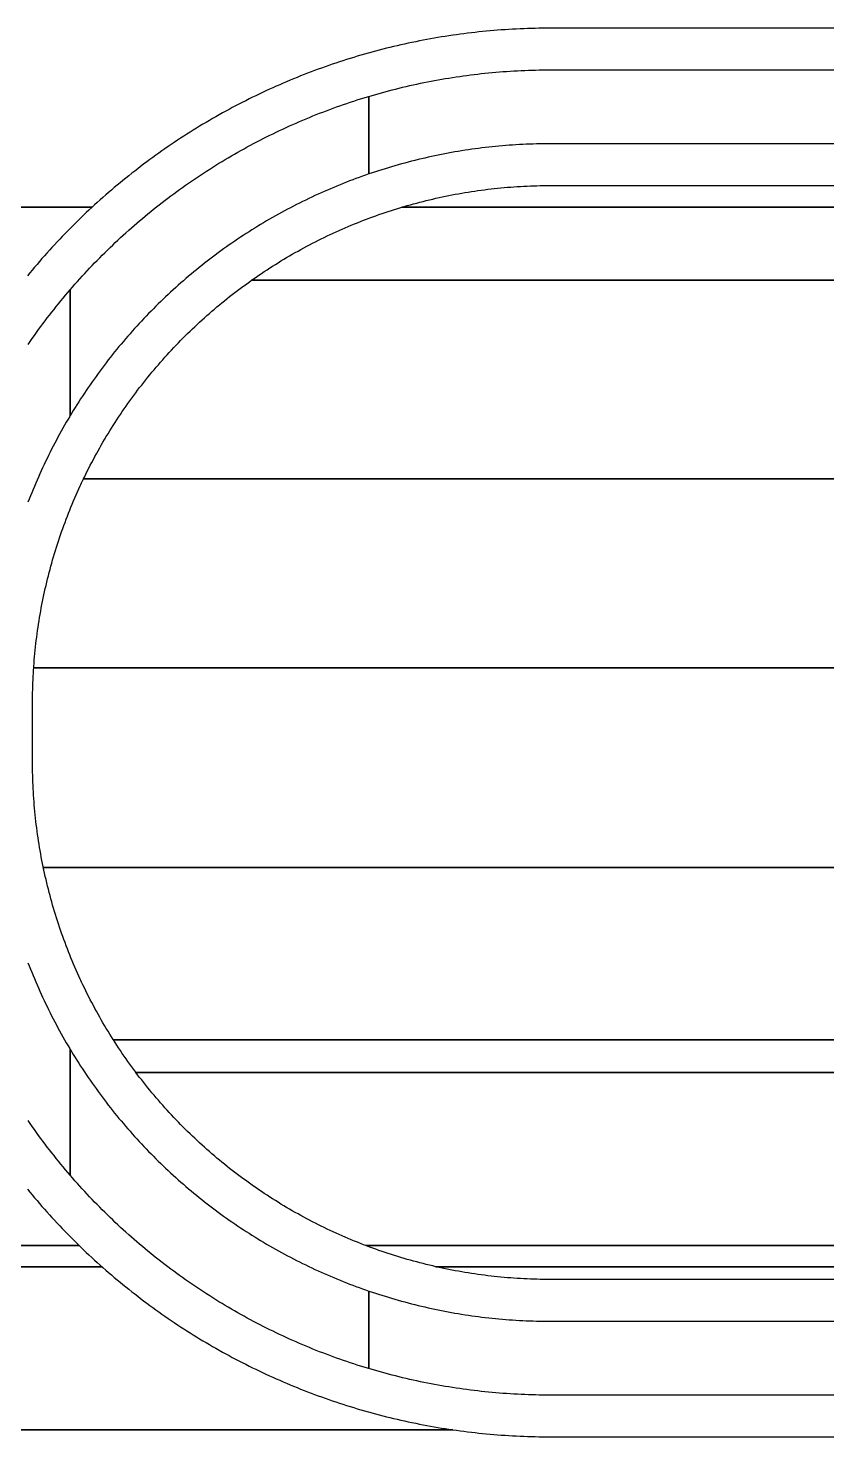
# Model space of a CAD drawing. Extents: x -3500 to 3500, y -3500 to 3500.
# Drawn here: x 534.9 to 688, y 1476.4 to 1746.6 of the extents above; entities that cross this region are included whole.
import ezdxf

# ---------------------------------------------------------------- set-up
doc = ezdxf.new("R2010")
doc.units = 0
for name, color, linetype in [('L5D0', 3, 'CONTINUOUS'), ('L5D100', 7, 'CONTINUOUS'), ('L5D11', 2, 'CONTINUOUS')]:
    doc.layers.add(name, color=color, linetype=linetype)

# ---------------------------------------------------------------- blocks, each defined once
blk = doc.blocks.new('ground_main_5')
at = {"layer": 'L5D0'}
for points in [[(2334.91, 1698.2435), (577.7425, 1698.2435), (578.0935, 1698.491), (578.6115, 1698.851), (579.1315, 1699.2075), (579.654, 1699.561), (580.179, 1699.911), (580.706, 1700.2575), (581.235, 1700.601), (581.7665, 1700.941), (582.3, 1701.2775), (582.836, 1701.6105), (583.3735, 1701.9405), (583.9135, 1702.267), (584.4555, 1702.59), (584.9995, 1702.909), (585.5455, 1703.225), (586.093, 1703.538), (586.643, 1703.847), (587.195, 1704.1525), (587.749, 1704.4545), (588.3045, 1704.753), (588.8625, 1705.0475), (589.422, 1705.339), (589.983, 1705.627), (590.5465, 1705.911), (591.1115, 1706.192), (591.678, 1706.469), (592.2465, 1706.7425), (592.817, 1707.012), (593.3885, 1707.2785), (593.9625, 1707.541), (594.5375, 1707.8), (595.1145, 1708.055), (595.693, 1708.3065), (596.273, 1708.5545), (596.8545, 1708.7985), (597.438, 1709.039), (598.0225, 1709.276), (598.609, 1709.509), (599.1965, 1709.7385), (599.7855, 1709.964), (600.376, 1710.1855), (600.968, 1710.404), (601.5615, 1710.618), (602.156, 1710.8285), (602.752, 1711.0355), (603.3495, 1711.238), (603.948, 1711.4375), (604.548, 1711.6325), (605.149, 1711.824), (605.751, 1712.012), (606.3545, 1712.1955), (606.959, 1712.3755), (607.565, 1712.552), (608.172, 1712.724), (608.7795, 1712.8925), (609.3885, 1713.057), (609.999, 1713.218), (610.61, 1713.3745), (611.222, 1713.5275), (611.835, 1713.6765), (612.4485, 1713.8215), (613.0635, 1713.963), (613.679, 1714.1), (614.296, 1714.2335), (614.913, 1714.363), (615.5315, 1714.4885), (616.1505, 1714.61), (616.77, 1714.728), (617.3905, 1714.8415), (618.012, 1714.9515), (618.634, 1715.057), (619.2565, 1715.159), (619.8795, 1715.257), (620.5035, 1715.351), (621.128, 1715.4405), (621.7525, 1715.5265), (622.378, 1715.6085), (623.004, 1715.687), (623.6305, 1715.761), (624.2575, 1715.831), (624.885, 1715.897), (625.5125, 1715.959), (626.141, 1716.017), (626.7695, 1716.071), (627.398, 1716.1215), (628.0275, 1716.1675), (628.657, 1716.2095), (629.2865, 1716.2475), (629.9165, 1716.2815), (630.5465, 1716.3115), (631.177, 1716.338), (631.8075, 1716.36), (632.438, 1716.378), (633.0685, 1716.392), (633.6995, 1716.402), (634.33, 1716.408), (634.961, 1716.41), (2324.91, 1716.41)], [(2324.91, 1746.59), (634.961, 1746.59), (634.2405, 1746.588), (633.5195, 1746.582), (632.799, 1746.572), (632.0785, 1746.558), (631.358, 1746.54), (630.638, 1746.518), (629.9175, 1746.4915), (629.1975, 1746.4615), (628.478, 1746.4275), (627.758, 1746.3895), (627.0385, 1746.347), (626.3195, 1746.301), (625.6005, 1746.251), (624.882, 1746.197), (624.1635, 1746.1385), (623.446, 1746.0765), (622.728, 1746.0105), (622.011, 1745.9405), (621.294, 1745.866), (620.5775, 1745.788), (619.862, 1745.706), (619.1465, 1745.62), (618.4315, 1745.5295), (617.717, 1745.4355), (617.003, 1745.3375), (616.2895, 1745.2355), (615.5765, 1745.1295), (614.8645, 1745.0195), (614.153, 1744.9055), (613.442, 1744.788), (612.7315, 1744.666), (612.022, 1744.54), (611.313, 1744.4105), (610.605, 1744.2765), (609.8975, 1744.139), (609.191, 1743.9975), (608.4855, 1743.852), (607.7805, 1743.7025), (607.076, 1743.549), (606.373, 1743.392), (605.6705, 1743.2305), (604.969, 1743.0655), (604.2685, 1742.8965), (603.569, 1742.7235), (602.87, 1742.547), (602.1725, 1742.366), (601.476, 1742.1815), (600.7805, 1741.993), (600.376, 1741.881), (600.086, 1741.801), (599.3925, 1741.6045), (598.7, 1741.4045), (598.009, 1741.2005), (597.319, 1740.993), (596.63, 1740.7815), (595.9425, 1740.566), (595.256, 1740.3465), (594.5705, 1740.1235), (593.8865, 1739.8965), (593.204, 1739.666), (592.5225, 1739.4315), (591.8425, 1739.193), (591.1635, 1738.951), (590.486, 1738.7055), (589.81, 1738.4555), (589.1355, 1738.2025), (588.4625, 1737.945), (587.7905, 1737.6845), (587.12, 1737.4195), (586.4515, 1737.1515), (585.784, 1736.8795), (585.118, 1736.6035), (584.454, 1736.324), (583.7915, 1736.041), (583.13, 1735.754), (582.471, 1735.4635), (581.813, 1735.169), (581.1565, 1734.8715), (580.502, 1734.57), (579.8495, 1734.2645), (579.198, 1733.956), (578.549, 1733.6435), (577.901, 1733.3275), (577.255, 1733.008), (576.611, 1732.6845), (575.969, 1732.3575), (575.3285, 1732.0275), (574.69, 1731.6935), (574.053, 1731.356), (573.418, 1731.015), (572.7855, 1730.6705), (572.1545, 1730.322), (571.525, 1729.9705), (570.898, 1729.6155), (570.273, 1729.257), (569.65, 1728.895), (569.029, 1728.5295), (568.41, 1728.1605), (567.793, 1727.788), (567.178, 1727.412), (566.5655, 1727.033), (565.9545, 1726.65), (565.346, 1726.264), (564.74, 1725.8745), (564.1355, 1725.482), (563.5335, 1725.0855), (562.934, 1724.686), (562.3365, 1724.283), (561.741, 1723.877), (561.148, 1723.4675), (560.5575, 1723.0545), (559.969, 1722.6385), (559.383, 1722.2195), (558.799, 1721.7965), (558.218, 1721.371), (557.639, 1720.9415), (557.0625, 1720.5095), (556.488, 1720.074), (555.9165, 1719.635), (555.347, 1719.1935), (554.7805, 1718.7485), (554.216, 1718.3), (553.654, 1717.8485), (553.095, 1717.3945), (552.538, 1716.9365), (551.984, 1716.476), (551.4325, 1716.0125), (550.8835, 1715.5455), (550.337, 1715.0755), (549.793, 1714.603), (549.252, 1714.127), (548.7135, 1713.648), (548.1775, 1713.166), (547.6445, 1712.681), (547.114, 1712.1935), (546.5865, 1711.7025), (546.0615, 1711.209), (545.5395, 1710.712), (545.02, 1710.2125), (544.5035, 1709.71), (543.9895, 1709.205), (543.4785, 1708.6965), (542.9705, 1708.1855), (542.465, 1707.672), (541.9625, 1707.1555), (541.463, 1706.636), (540.9665, 1706.1135), (540.4725, 1705.589), (539.982, 1705.061), (539.494, 1704.5305), (539.009, 1703.9975), (538.527, 1703.4615), (538.0485, 1702.923), (537.5725, 1702.382), (537.0995, 1701.8385), (536.6295, 1701.292), (536.163, 1700.743), (535.699, 1700.191), (535.2385, 1699.637), (534.781, 1699.0805)], [(2334.91, 1623.922), (535.9925, 1623.922), (536.008, 1624.148), (536.054, 1624.777), (536.104, 1625.406), (536.158, 1626.0345), (536.216, 1626.6625), (536.278, 1627.29), (536.3445, 1627.9175), (536.4145, 1628.5445), (536.4885, 1629.171), (536.5665, 1629.797), (536.6485, 1630.4225), (536.7345, 1631.0475), (536.8245, 1631.672), (536.9185, 1632.2955), (537.016, 1632.919), (537.118, 1633.5415), (537.224, 1634.1635), (537.3335, 1634.7845), (537.4475, 1635.405), (537.565, 1636.0245), (537.6865, 1636.6435), (537.812, 1637.262), (537.9415, 1637.8795), (538.075, 1638.496), (538.2125, 1639.1115), (538.3535, 1639.7265), (538.4985, 1640.3405), (538.6475, 1640.9535), (538.8005, 1641.5655), (538.9575, 1642.1765), (539.118, 1642.7865), (539.2825, 1643.3955), (539.451, 1644.0035), (539.6235, 1644.61), (539.7995, 1645.216), (539.9795, 1645.8205), (540.1635, 1646.424), (540.351, 1647.0265), (540.5425, 1647.6275), (540.738, 1648.227), (540.937, 1648.826), (541.14, 1649.423), (541.3465, 1650.019), (541.557, 1650.614), (541.7715, 1651.207), (541.9895, 1651.799), (542.2115, 1652.3895), (542.437, 1652.9785), (542.666, 1653.5665), (542.899, 1654.1525), (543.136, 1654.7375), (543.3765, 1655.3205), (543.6205, 1655.902), (543.8685, 1656.482), (544.12, 1657.061), (544.3755, 1657.6375), (544.634, 1658.213), (544.897, 1658.7865), (545.02, 1659.051), (545.163, 1659.3585), (545.433, 1659.9285), (545.7065, 1660.497), (545.9835, 1661.064), (546.264, 1661.629), (546.548, 1662.192), (546.836, 1662.7535), (547.1275, 1663.313), (547.4225, 1663.8705), (547.721, 1664.426), (548.023, 1664.98), (548.3285, 1665.532), (548.6375, 1666.082), (548.95, 1666.63), (549.266, 1667.176), (549.5855, 1667.72), (549.9085, 1668.262), (550.2345, 1668.8015), (550.5645, 1669.3395), (550.8975, 1669.875), (551.234, 1670.4085), (551.574, 1670.94), (551.9175, 1671.469), (552.2645, 1671.996), (552.6145, 1672.521), (552.9675, 1673.0435), (553.3245, 1673.564), (553.6845, 1674.082), (554.0475, 1674.5975), (554.4145, 1675.111), (554.784, 1675.622), (555.157, 1676.131), (555.5335, 1676.637), (555.913, 1677.141), (556.2955, 1677.6425), (556.6815, 1678.1415), (557.0705, 1678.638), (557.463, 1679.132), (557.858, 1679.624), (558.2565, 1680.113), (558.658, 1680.5995), (559.063, 1681.0835), (559.4705, 1681.565), (559.881, 1682.0435), (560.295, 1682.5195), (560.712, 1682.993), (561.1315, 1683.464), (561.5545, 1683.932), (561.98, 1684.3975), (562.409, 1684.8605), (562.8405, 1685.3205), (563.275, 1685.778), (563.7125, 1686.2325), (564.153, 1686.684), (564.5965, 1687.133), (565.0425, 1687.579), (565.491, 1688.022), (565.943, 1688.4625), (566.3975, 1688.9), (566.8545, 1689.3345), (567.3145, 1689.766), (567.7775, 1690.195), (568.243, 1690.6205), (568.711, 1691.0435), (569.182, 1691.4635), (569.6555, 1691.88), (570.1315, 1692.294), (570.6105, 1692.7045), (571.092, 1693.1125), (571.576, 1693.517), (572.0625, 1693.9185), (572.5515, 1694.317), (573.043, 1694.7125), (573.537, 1695.1045), (574.0335, 1695.4935), (574.5325, 1695.8795), (575.034, 1696.262), (575.538, 1696.6415), (576.0445, 1697.018), (576.553, 1697.391), (577.064, 1697.761), (577.5775, 1698.1275), (577.7425, 1698.2435), (2334.91, 1698.2435)], [(2334.91, 1552.5415), (551.266, 1552.5415), (551.234, 1552.5915), (550.8975, 1553.125), (550.5645, 1553.6605), (550.2345, 1554.1985), (549.9085, 1554.738), (549.5855, 1555.28), (549.266, 1555.824), (548.95, 1556.37), (548.6375, 1556.918), (548.3285, 1557.468), (548.023, 1558.02), (547.721, 1558.574), (547.4225, 1559.1295), (547.1275, 1559.687), (546.836, 1560.2465), (546.548, 1560.808), (546.264, 1561.371), (545.9835, 1561.936), (545.7065, 1562.503), (545.433, 1563.0715), (545.163, 1563.6415), (545.02, 1563.949), (544.897, 1564.2135), (544.634, 1564.787), (544.3755, 1565.3625), (544.12, 1565.939), (543.8685, 1566.518), (543.6205, 1567.098), (543.3765, 1567.6795), (543.136, 1568.2625), (542.899, 1568.8475), (542.666, 1569.4335), (542.437, 1570.0215), (542.2115, 1570.6105), (541.9895, 1571.201), (541.7715, 1571.793), (541.557, 1572.386), (541.3465, 1572.981), (541.14, 1573.577), (540.937, 1574.174), (540.738, 1574.773), (540.5425, 1575.3725), (540.351, 1575.9735), (540.1635, 1576.576), (539.9795, 1577.1795), (539.7995, 1577.784), (539.6235, 1578.39), (539.451, 1578.9965), (539.2825, 1579.6045), (539.118, 1580.2135), (538.9575, 1580.8235), (538.8005, 1581.4345), (538.6475, 1582.0465), (538.4985, 1582.6595), (538.3535, 1583.2735), (538.2125, 1583.8885), (538.075, 1584.504), (537.9415, 1585.1205), (537.812, 1585.738), (537.6865, 1586.3565), (537.565, 1586.9755), (537.4475, 1587.595), (537.3335, 1588.2155), (537.224, 1588.8365), (537.118, 1589.4585), (537.016, 1590.081), (536.9185, 1590.7045), (536.8245, 1591.328), (536.7345, 1591.9525), (536.6485, 1592.5775), (536.5665, 1593.203), (536.4885, 1593.829), (536.4145, 1594.4555), (536.3445, 1595.0825), (536.278, 1595.71), (536.216, 1596.3375), (536.158, 1596.9655), (536.104, 1597.594), (536.054, 1598.223), (536.008, 1598.852), (535.9655, 1599.4815), (535.9275, 1600.1115), (535.8935, 1600.741), (535.8635, 1601.3715), (535.8375, 1602.0015), (535.8155, 1602.632), (535.7975, 1603.2625), (535.783, 1603.8935), (535.773, 1604.524), (535.767, 1605.155), (535.765, 1605.7855), (535.765, 1617.2145), (535.767, 1617.845), (535.773, 1618.476), (535.783, 1619.1065), (535.7975, 1619.7375), (535.8155, 1620.368), (535.8375, 1620.9985), (535.8635, 1621.6285), (535.8935, 1622.259), (535.9275, 1622.8885), (535.9655, 1623.5185), (535.9925, 1623.922), (2334.91, 1623.922)], [(534.781, 1523.9195), (535.2385, 1523.363), (535.699, 1522.809), (536.163, 1522.257), (536.6295, 1521.708), (537.0995, 1521.1615), (537.5725, 1520.618), (538.0485, 1520.077), (538.527, 1519.5385), (539.009, 1519.0025), (539.494, 1518.4695), (539.982, 1517.939), (540.4725, 1517.411), (540.9665, 1516.8865), (541.463, 1516.364), (541.9625, 1515.8445), (542.465, 1515.328), (542.9705, 1514.8145), (543.4785, 1514.3035), (543.9895, 1513.795), (544.5035, 1513.29), (544.6955, 1513.103), (-1675.117, 1513.103)], [(2334.91, 1513.103), (599.611, 1513.103), (599.1965, 1513.2615), (598.609, 1513.491), (598.0225, 1513.724), (597.438, 1513.961), (596.8545, 1514.2015), (596.273, 1514.4455), (595.693, 1514.6935), (595.1145, 1514.945), (594.5375, 1515.2), (593.9625, 1515.459), (593.3885, 1515.7215), (592.817, 1515.988), (592.2465, 1516.2575), (591.678, 1516.531), (591.1115, 1516.808), (590.5465, 1517.089), (589.983, 1517.373), (589.422, 1517.661), (588.8625, 1517.9525), (588.3045, 1518.247), (587.749, 1518.5455), (587.195, 1518.8475), (586.643, 1519.153), (586.093, 1519.462), (585.5455, 1519.775), (584.9995, 1520.091), (584.4555, 1520.41), (583.9135, 1520.733), (583.3735, 1521.0595), (582.836, 1521.3895), (582.3, 1521.7225), (581.7665, 1522.059), (581.235, 1522.399), (580.706, 1522.7425), (580.179, 1523.089), (579.654, 1523.439), (579.1315, 1523.7925), (578.6115, 1524.149), (578.0935, 1524.509), (577.5775, 1524.8725), (577.064, 1525.239), (576.553, 1525.609), (576.0445, 1525.982), (575.538, 1526.3585), (575.034, 1526.738), (574.5325, 1527.1205), (574.0335, 1527.5065), (573.537, 1527.8955), (573.043, 1528.2875), (572.5515, 1528.683), (572.0625, 1529.0815), (571.576, 1529.483), (571.092, 1529.8875), (570.6105, 1530.2955), (570.1315, 1530.706), (569.6555, 1531.12), (569.182, 1531.5365), (568.711, 1531.9565), (568.243, 1532.3795), (567.7775, 1532.805), (567.3145, 1533.234), (566.8545, 1533.6655), (566.3975, 1534.1), (565.943, 1534.5375), (565.491, 1534.978), (565.0425, 1535.421), (564.5965, 1535.867), (564.153, 1536.316), (563.7125, 1536.7675), (563.275, 1537.222), (562.8405, 1537.6795), (562.409, 1538.1395), (561.98, 1538.6025), (561.5545, 1539.068), (561.1315, 1539.536), (560.712, 1540.007), (560.295, 1540.4805), (559.881, 1540.9565), (559.4705, 1541.435), (559.063, 1541.9165), (558.658, 1542.4005), (558.2565, 1542.887), (557.858, 1543.376), (557.463, 1543.868), (557.0705, 1544.362), (556.6815, 1544.8585), (556.2955, 1545.3575), (555.913, 1545.859), (555.5335, 1546.363), (555.157, 1546.869), (554.784, 1547.378), (554.4145, 1547.889), (554.0475, 1548.4025), (553.6845, 1548.918), (553.3245, 1549.436), (552.9675, 1549.9565), (552.6145, 1550.479), (552.2645, 1551.004), (551.9175, 1551.531), (551.574, 1552.06), (551.266, 1552.5415), (2334.91, 1552.5415)], [(-1675.117, 1513.103), (544.6955, 1513.103), (545.02, 1512.7875), (545.5395, 1512.288), (546.0615, 1511.791), (546.5865, 1511.2975), (547.114, 1510.8065), (547.6445, 1510.319), (548.1775, 1509.834), (548.7135, 1509.352), (549.252, 1508.873), (549.793, 1508.397), (550.337, 1507.9245), (550.8835, 1507.4545), (551.4325, 1506.9875), (551.984, 1506.524), (552.538, 1506.0635), (553.095, 1505.6055), (553.654, 1505.1515), (554.216, 1504.7), (554.7805, 1504.2515), (555.347, 1503.8065), (555.9165, 1503.365), (556.488, 1502.926), (557.0625, 1502.4905), (557.639, 1502.0585), (558.218, 1501.629), (558.799, 1501.2035), (559.383, 1500.7805), (559.969, 1500.3615), (560.5575, 1499.9455), (561.148, 1499.5325), (561.741, 1499.123), (562.3365, 1498.717), (562.934, 1498.314), (563.5335, 1497.9145), (564.1355, 1497.518), (564.74, 1497.1255), (565.346, 1496.736), (565.9545, 1496.35), (566.5655, 1495.967), (567.178, 1495.588), (567.793, 1495.212), (568.41, 1494.8395), (569.029, 1494.4705), (569.65, 1494.105), (570.273, 1493.743), (570.898, 1493.3845), (571.525, 1493.0295), (572.1545, 1492.678), (572.7855, 1492.3295), (573.418, 1491.985), (574.053, 1491.644), (574.69, 1491.3065), (575.3285, 1490.9725), (575.969, 1490.6425), (576.611, 1490.3155), (577.255, 1489.992), (577.901, 1489.6725), (578.549, 1489.3565), (579.198, 1489.044), (579.8495, 1488.7355), (580.502, 1488.43), (581.1565, 1488.1285), (581.813, 1487.831), (582.471, 1487.5365), (583.13, 1487.246), (583.7915, 1486.959), (584.454, 1486.676), (585.118, 1486.3965), (585.784, 1486.1205), (586.4515, 1485.8485), (587.12, 1485.5805), (587.7905, 1485.3155), (588.4625, 1485.055), (589.1355, 1484.7975), (589.81, 1484.5445), (590.486, 1484.2945), (591.1635, 1484.049), (591.8425, 1483.807), (592.5225, 1483.5685), (593.204, 1483.334), (593.8865, 1483.1035), (594.5705, 1482.8765), (595.256, 1482.6535), (595.9425, 1482.434), (596.63, 1482.2185), (597.319, 1482.007), (598.009, 1481.7995), (598.7, 1481.5955), (599.3925, 1481.3955), (600.086, 1481.199), (600.376, 1481.119), (600.7805, 1481.007), (601.476, 1480.8185), (602.1725, 1480.634), (602.87, 1480.453), (603.569, 1480.2765), (604.2685, 1480.1035), (604.969, 1479.9345), (605.6705, 1479.7695), (606.373, 1479.608), (607.076, 1479.451), (607.7805, 1479.2975), (608.4855, 1479.148), (609.191, 1479.0025), (609.8975, 1478.861), (610.605, 1478.7235), (611.313, 1478.5895), (612.022, 1478.46), (612.7315, 1478.334), (613.442, 1478.212), (614.153, 1478.0945), (614.8645, 1477.9805), (615.5765, 1477.8705), (616.2895, 1477.7645), (616.334, 1477.758), (-1737.3425, 1477.758)], [(1411.057, 1506.59), (634.961, 1506.59), (634.33, 1506.592), (633.6995, 1506.598), (633.0685, 1506.608), (632.438, 1506.622), (631.8075, 1506.64), (631.177, 1506.662), (630.5465, 1506.6885), (629.9165, 1506.7185), (629.2865, 1506.7525), (628.657, 1506.7905), (628.0275, 1506.8325), (627.398, 1506.8785), (626.7695, 1506.929), (626.141, 1506.983), (625.5125, 1507.041), (624.885, 1507.103), (624.2575, 1507.169), (623.6305, 1507.239), (623.004, 1507.313), (622.378, 1507.3915), (621.7525, 1507.4735), (621.128, 1507.5595), (620.5035, 1507.649), (619.8795, 1507.743), (619.2565, 1507.841), (618.634, 1507.943), (618.012, 1508.0485), (617.3905, 1508.1585), (616.77, 1508.272), (616.1505, 1508.39), (615.5315, 1508.5115), (614.913, 1508.637), (614.296, 1508.7665), (613.679, 1508.9), (613.0635, 1509.037), (612.4485, 1509.1785), (611.835, 1509.3235), (611.222, 1509.4725), (610.61, 1509.6255), (609.999, 1509.782), (609.3885, 1509.943), (608.7795, 1510.1075), (608.172, 1510.276), (607.565, 1510.448), (606.959, 1510.6245), (606.3545, 1510.8045), (605.751, 1510.988), (605.149, 1511.176), (604.548, 1511.3675), (603.948, 1511.5625), (603.3495, 1511.762), (602.752, 1511.9645), (602.156, 1512.1715), (601.5615, 1512.382), (600.968, 1512.596), (600.376, 1512.8145), (599.7855, 1513.036), (599.611, 1513.103), (2334.91, 1513.103)], [(-1737.3425, 1477.758), (616.334, 1477.758), (617.003, 1477.6625), (617.717, 1477.5645), (618.4315, 1477.4705), (619.1465, 1477.38), (619.862, 1477.294), (620.5775, 1477.212), (621.294, 1477.134), (622.011, 1477.0595), (622.728, 1476.9895), (623.446, 1476.9235), (624.1635, 1476.8615), (624.882, 1476.803), (625.6005, 1476.749), (626.3195, 1476.699), (627.0385, 1476.653), (627.758, 1476.6105), (628.478, 1476.5725), (629.1975, 1476.5385), (629.9175, 1476.5085), (630.638, 1476.482), (631.358, 1476.46), (632.0785, 1476.442), (632.799, 1476.428), (633.5195, 1476.418), (634.2405, 1476.412), (634.961, 1476.41), (1411.057, 1476.41)]]:
    blk.add_lwpolyline(points, dxfattribs=at)
blk = doc.blocks.new('TOP_main_5_Cheese_100')
at = {"layer": 'L5D100'}
for points in [[(2334.91, 1712.2545), (606.5515, 1712.2545), (606.959, 1712.3755), (607.565, 1712.552), (608.172, 1712.724), (608.7795, 1712.8925), (609.3885, 1713.057), (609.999, 1713.218), (610.61, 1713.3745), (611.222, 1713.5275), (611.835, 1713.6765), (612.4485, 1713.8215), (613.0635, 1713.963), (613.679, 1714.1), (614.296, 1714.2335), (614.913, 1714.363), (615.5315, 1714.4885), (616.1505, 1714.61), (616.77, 1714.728), (617.3905, 1714.8415), (618.012, 1714.9515), (618.634, 1715.057), (619.2565, 1715.159), (619.8795, 1715.257), (620.5035, 1715.351), (621.128, 1715.4405), (621.7525, 1715.5265), (622.378, 1715.6085), (623.004, 1715.687), (623.6305, 1715.761), (624.2575, 1715.831), (624.885, 1715.897), (625.5125, 1715.959), (626.141, 1716.017), (626.7695, 1716.071), (627.398, 1716.1215), (628.0275, 1716.1675), (628.657, 1716.2095), (629.2865, 1716.2475), (629.9165, 1716.2815), (630.5465, 1716.3115), (631.177, 1716.338), (631.8075, 1716.36), (632.438, 1716.378), (633.0685, 1716.392), (633.6995, 1716.402), (634.33, 1716.408), (634.961, 1716.41), (2324.91, 1716.41)], [(2324.91, 1746.59), (634.961, 1746.59), (634.2405, 1746.588), (633.5195, 1746.582), (632.799, 1746.572), (632.0785, 1746.558), (631.358, 1746.54), (630.638, 1746.518), (629.9175, 1746.4915), (629.1975, 1746.4615), (628.478, 1746.4275), (627.758, 1746.3895), (627.0385, 1746.347), (626.3195, 1746.301), (625.6005, 1746.251), (624.882, 1746.197), (624.1635, 1746.1385), (623.446, 1746.0765), (622.728, 1746.0105), (622.011, 1745.9405), (621.294, 1745.866), (620.5775, 1745.788), (619.862, 1745.706), (619.1465, 1745.62), (618.4315, 1745.5295), (617.717, 1745.4355), (617.003, 1745.3375), (616.2895, 1745.2355), (615.5765, 1745.1295), (614.8645, 1745.0195), (614.153, 1744.9055), (613.442, 1744.788), (612.7315, 1744.666), (612.022, 1744.54), (611.313, 1744.4105), (610.605, 1744.2765), (609.8975, 1744.139), (609.191, 1743.9975), (608.4855, 1743.852), (607.7805, 1743.7025), (607.076, 1743.549), (606.373, 1743.392), (605.6705, 1743.2305), (604.969, 1743.0655), (604.2685, 1742.8965), (603.569, 1742.7235), (602.87, 1742.547), (602.1725, 1742.366), (601.476, 1742.1815), (600.7805, 1741.993), (600.376, 1741.881), (600.086, 1741.801), (599.3925, 1741.6045), (598.7, 1741.4045), (598.009, 1741.2005), (597.319, 1740.993), (596.63, 1740.7815), (595.9425, 1740.566), (595.256, 1740.3465), (594.5705, 1740.1235), (593.8865, 1739.8965), (593.204, 1739.666), (592.5225, 1739.4315), (591.8425, 1739.193), (591.1635, 1738.951), (590.486, 1738.7055), (589.81, 1738.4555), (589.1355, 1738.2025), (588.4625, 1737.945), (587.7905, 1737.6845), (587.12, 1737.4195), (586.4515, 1737.1515), (585.784, 1736.8795), (585.118, 1736.6035), (584.454, 1736.324), (583.7915, 1736.041), (583.13, 1735.754), (582.471, 1735.4635), (581.813, 1735.169), (581.1565, 1734.8715), (580.502, 1734.57), (579.8495, 1734.2645), (579.198, 1733.956), (578.549, 1733.6435), (577.901, 1733.3275), (577.255, 1733.008), (576.611, 1732.6845), (575.969, 1732.3575), (575.3285, 1732.0275), (574.69, 1731.6935), (574.053, 1731.356), (573.418, 1731.015), (572.7855, 1730.6705), (572.1545, 1730.322), (571.525, 1729.9705), (570.898, 1729.6155), (570.273, 1729.257), (569.65, 1728.895), (569.029, 1728.5295), (568.41, 1728.1605), (567.793, 1727.788), (567.178, 1727.412), (566.5655, 1727.033), (565.9545, 1726.65), (565.346, 1726.264), (564.74, 1725.8745), (564.1355, 1725.482), (563.5335, 1725.0855), (562.934, 1724.686), (562.3365, 1724.283), (561.741, 1723.877), (561.148, 1723.4675), (560.5575, 1723.0545), (559.969, 1722.6385), (559.383, 1722.2195), (558.799, 1721.7965), (558.218, 1721.371), (557.639, 1720.9415), (557.0625, 1720.5095), (556.488, 1720.074), (555.9165, 1719.635), (555.347, 1719.1935), (554.7805, 1718.7485), (554.216, 1718.3), (553.654, 1717.8485), (553.095, 1717.3945), (552.538, 1716.9365), (551.984, 1716.476), (551.4325, 1716.0125), (550.8835, 1715.5455), (550.337, 1715.0755), (549.793, 1714.603), (549.252, 1714.127), (548.7135, 1713.648), (548.1775, 1713.166), (547.6445, 1712.681), (547.1805, 1712.2545), (-333.2165, 1712.2545)], [(-333.2165, 1712.2545), (547.1805, 1712.2545), (547.114, 1712.1935), (546.5865, 1711.7025), (546.0615, 1711.209), (545.5395, 1710.712), (545.02, 1710.2125), (544.5035, 1709.71), (543.9895, 1709.205), (543.4785, 1708.6965), (542.9705, 1708.1855), (542.465, 1707.672), (541.9625, 1707.1555), (541.463, 1706.636), (540.9665, 1706.1135), (540.4725, 1705.589), (539.982, 1705.061), (539.494, 1704.5305), (539.009, 1703.9975), (538.527, 1703.4615), (538.0485, 1702.923), (537.5725, 1702.382), (537.0995, 1701.8385), (536.6295, 1701.292), (536.163, 1700.743), (535.699, 1700.191), (535.2385, 1699.637), (534.781, 1699.0805)], [(2334.91, 1660.152), (545.5405, 1660.152), (545.7065, 1660.497), (545.9835, 1661.064), (546.264, 1661.629), (546.548, 1662.192), (546.836, 1662.7535), (547.1275, 1663.313), (547.4225, 1663.8705), (547.721, 1664.426), (548.023, 1664.98), (548.3285, 1665.532), (548.6375, 1666.082), (548.95, 1666.63), (549.266, 1667.176), (549.5855, 1667.72), (549.9085, 1668.262), (550.2345, 1668.8015), (550.5645, 1669.3395), (550.8975, 1669.875), (551.234, 1670.4085), (551.574, 1670.94), (551.9175, 1671.469), (552.2645, 1671.996), (552.6145, 1672.521), (552.9675, 1673.0435), (553.3245, 1673.564), (553.6845, 1674.082), (554.0475, 1674.5975), (554.4145, 1675.111), (554.784, 1675.622), (555.157, 1676.131), (555.5335, 1676.637), (555.913, 1677.141), (556.2955, 1677.6425), (556.6815, 1678.1415), (557.0705, 1678.638), (557.463, 1679.132), (557.858, 1679.624), (558.2565, 1680.113), (558.658, 1680.5995), (559.063, 1681.0835), (559.4705, 1681.565), (559.881, 1682.0435), (560.295, 1682.5195), (560.712, 1682.993), (561.1315, 1683.464), (561.5545, 1683.932), (561.98, 1684.3975), (562.409, 1684.8605), (562.8405, 1685.3205), (563.275, 1685.778), (563.7125, 1686.2325), (564.153, 1686.684), (564.5965, 1687.133), (565.0425, 1687.579), (565.491, 1688.022), (565.943, 1688.4625), (566.3975, 1688.9), (566.8545, 1689.3345), (567.3145, 1689.766), (567.7775, 1690.195), (568.243, 1690.6205), (568.711, 1691.0435), (569.182, 1691.4635), (569.6555, 1691.88), (570.1315, 1692.294), (570.6105, 1692.7045), (571.092, 1693.1125), (571.576, 1693.517), (572.0625, 1693.9185), (572.5515, 1694.317), (573.043, 1694.7125), (573.537, 1695.1045), (574.0335, 1695.4935), (574.5325, 1695.8795), (575.034, 1696.262), (575.538, 1696.6415), (576.0445, 1697.018), (576.553, 1697.391), (577.064, 1697.761), (577.5775, 1698.1275), (577.7425, 1698.2435), (578.0935, 1698.491), (578.6115, 1698.851), (579.1315, 1699.2075), (579.654, 1699.561), (580.179, 1699.911), (580.706, 1700.2575), (581.235, 1700.601), (581.7665, 1700.941), (582.3, 1701.2775), (582.836, 1701.6105), (583.3735, 1701.9405), (583.9135, 1702.267), (584.4555, 1702.59), (584.9995, 1702.909), (585.5455, 1703.225), (586.093, 1703.538), (586.643, 1703.847), (587.195, 1704.1525), (587.749, 1704.4545), (588.3045, 1704.753), (588.8625, 1705.0475), (589.422, 1705.339), (589.983, 1705.627), (590.5465, 1705.911), (591.1115, 1706.192), (591.678, 1706.469), (592.2465, 1706.7425), (592.817, 1707.012), (593.3885, 1707.2785), (593.9625, 1707.541), (594.5375, 1707.8), (595.1145, 1708.055), (595.693, 1708.3065), (596.273, 1708.5545), (596.8545, 1708.7985), (597.438, 1709.039), (598.0225, 1709.276), (598.609, 1709.509), (599.1965, 1709.7385), (599.7855, 1709.964), (600.376, 1710.1855), (600.968, 1710.404), (601.5615, 1710.618), (602.156, 1710.8285), (602.752, 1711.0355), (603.3495, 1711.238), (603.948, 1711.4375), (604.548, 1711.6325), (605.149, 1711.824), (605.751, 1712.012), (606.3545, 1712.1955), (606.5515, 1712.2545), (2334.91, 1712.2545)], [(2334.91, 1585.6115), (537.8385, 1585.6115), (537.812, 1585.738), (537.6865, 1586.3565), (537.565, 1586.9755), (537.4475, 1587.595), (537.3335, 1588.2155), (537.224, 1588.8365), (537.118, 1589.4585), (537.016, 1590.081), (536.9185, 1590.7045), (536.8245, 1591.328), (536.7345, 1591.9525), (536.6485, 1592.5775), (536.5665, 1593.203), (536.4885, 1593.829), (536.4145, 1594.4555), (536.3445, 1595.0825), (536.278, 1595.71), (536.216, 1596.3375), (536.158, 1596.9655), (536.104, 1597.594), (536.054, 1598.223), (536.008, 1598.852), (535.9655, 1599.4815), (535.9275, 1600.1115), (535.8935, 1600.741), (535.8635, 1601.3715), (535.8375, 1602.0015), (535.8155, 1602.632), (535.7975, 1603.2625), (535.783, 1603.8935), (535.773, 1604.524), (535.767, 1605.155), (535.765, 1605.7855), (535.765, 1617.2145), (535.767, 1617.845), (535.773, 1618.476), (535.783, 1619.1065), (535.7975, 1619.7375), (535.8155, 1620.368), (535.8375, 1620.9985), (535.8635, 1621.6285), (535.8935, 1622.259), (535.9275, 1622.8885), (535.9655, 1623.5185), (535.9925, 1623.922), (536.008, 1624.148), (536.054, 1624.777), (536.104, 1625.406), (536.158, 1626.0345), (536.216, 1626.6625), (536.278, 1627.29), (536.3445, 1627.9175), (536.4145, 1628.5445), (536.4885, 1629.171), (536.5665, 1629.797), (536.6485, 1630.4225), (536.7345, 1631.0475), (536.8245, 1631.672), (536.9185, 1632.2955), (537.016, 1632.919), (537.118, 1633.5415), (537.224, 1634.1635), (537.3335, 1634.7845), (537.4475, 1635.405), (537.565, 1636.0245), (537.6865, 1636.6435), (537.812, 1637.262), (537.9415, 1637.8795), (538.075, 1638.496), (538.2125, 1639.1115), (538.3535, 1639.7265), (538.4985, 1640.3405), (538.6475, 1640.9535), (538.8005, 1641.5655), (538.9575, 1642.1765), (539.118, 1642.7865), (539.2825, 1643.3955), (539.451, 1644.0035), (539.6235, 1644.61), (539.7995, 1645.216), (539.9795, 1645.8205), (540.1635, 1646.424), (540.351, 1647.0265), (540.5425, 1647.6275), (540.738, 1648.227), (540.937, 1648.826), (541.14, 1649.423), (541.3465, 1650.019), (541.557, 1650.614), (541.7715, 1651.207), (541.9895, 1651.799), (542.2115, 1652.3895), (542.437, 1652.9785), (542.666, 1653.5665), (542.899, 1654.1525), (543.136, 1654.7375), (543.3765, 1655.3205), (543.6205, 1655.902), (543.8685, 1656.482), (544.12, 1657.061), (544.3755, 1657.6375), (544.634, 1658.213), (544.897, 1658.7865), (545.02, 1659.051), (545.163, 1659.3585), (545.433, 1659.9285), (545.5405, 1660.152), (2334.91, 1660.152)], [(2334.91, 1546.3165), (555.5685, 1546.3165), (555.5335, 1546.363), (555.157, 1546.869), (554.784, 1547.378), (554.4145, 1547.889), (554.0475, 1548.4025), (553.6845, 1548.918), (553.3245, 1549.436), (552.9675, 1549.9565), (552.6145, 1550.479), (552.2645, 1551.004), (551.9175, 1551.531), (551.574, 1552.06), (551.266, 1552.5415), (551.234, 1552.5915), (550.8975, 1553.125), (550.5645, 1553.6605), (550.2345, 1554.1985), (549.9085, 1554.738), (549.5855, 1555.28), (549.266, 1555.824), (548.95, 1556.37), (548.6375, 1556.918), (548.3285, 1557.468), (548.023, 1558.02), (547.721, 1558.574), (547.4225, 1559.1295), (547.1275, 1559.687), (546.836, 1560.2465), (546.548, 1560.808), (546.264, 1561.371), (545.9835, 1561.936), (545.7065, 1562.503), (545.433, 1563.0715), (545.163, 1563.6415), (545.02, 1563.949), (544.897, 1564.2135), (544.634, 1564.787), (544.3755, 1565.3625), (544.12, 1565.939), (543.8685, 1566.518), (543.6205, 1567.098), (543.3765, 1567.6795), (543.136, 1568.2625), (542.899, 1568.8475), (542.666, 1569.4335), (542.437, 1570.0215), (542.2115, 1570.6105), (541.9895, 1571.201), (541.7715, 1571.793), (541.557, 1572.386), (541.3465, 1572.981), (541.14, 1573.577), (540.937, 1574.174), (540.738, 1574.773), (540.5425, 1575.3725), (540.351, 1575.9735), (540.1635, 1576.576), (539.9795, 1577.1795), (539.7995, 1577.784), (539.6235, 1578.39), (539.451, 1578.9965), (539.2825, 1579.6045), (539.118, 1580.2135), (538.9575, 1580.8235), (538.8005, 1581.4345), (538.6475, 1582.0465), (538.4985, 1582.6595), (538.3535, 1583.2735), (538.2125, 1583.8885), (538.075, 1584.504), (537.9415, 1585.1205), (537.8385, 1585.6115), (2334.91, 1585.6115)], [(534.781, 1523.9195), (535.2385, 1523.363), (535.699, 1522.809), (536.163, 1522.257), (536.6295, 1521.708), (537.0995, 1521.1615), (537.5725, 1520.618), (538.0485, 1520.077), (538.527, 1519.5385), (539.009, 1519.0025), (539.494, 1518.4695), (539.982, 1517.939), (540.4725, 1517.411), (540.9665, 1516.8865), (541.463, 1516.364), (541.9625, 1515.8445), (542.465, 1515.328), (542.9705, 1514.8145), (543.4785, 1514.3035), (543.9895, 1513.795), (544.5035, 1513.29), (544.6955, 1513.103), (545.02, 1512.7875), (545.5395, 1512.288), (546.0615, 1511.791), (546.5865, 1511.2975), (547.114, 1510.8065), (547.6445, 1510.319), (548.1775, 1509.834), (548.7135, 1509.352), (549.0675, 1509.037), (-1697.585, 1509.037)], [(2334.91, 1509.037), (613.0635, 1509.037), (612.4485, 1509.1785), (611.835, 1509.3235), (611.222, 1509.4725), (610.61, 1509.6255), (609.999, 1509.782), (609.3885, 1509.943), (608.7795, 1510.1075), (608.172, 1510.276), (607.565, 1510.448), (606.959, 1510.6245), (606.3545, 1510.8045), (605.751, 1510.988), (605.149, 1511.176), (604.548, 1511.3675), (603.948, 1511.5625), (603.3495, 1511.762), (602.752, 1511.9645), (602.156, 1512.1715), (601.5615, 1512.382), (600.968, 1512.596), (600.376, 1512.8145), (599.7855, 1513.036), (599.611, 1513.103), (599.1965, 1513.2615), (598.609, 1513.491), (598.0225, 1513.724), (597.438, 1513.961), (596.8545, 1514.2015), (596.273, 1514.4455), (595.693, 1514.6935), (595.1145, 1514.945), (594.5375, 1515.2), (593.9625, 1515.459), (593.3885, 1515.7215), (592.817, 1515.988), (592.2465, 1516.2575), (591.678, 1516.531), (591.1115, 1516.808), (590.5465, 1517.089), (589.983, 1517.373), (589.422, 1517.661), (588.8625, 1517.9525), (588.3045, 1518.247), (587.749, 1518.5455), (587.195, 1518.8475), (586.643, 1519.153), (586.093, 1519.462), (585.5455, 1519.775), (584.9995, 1520.091), (584.4555, 1520.41), (583.9135, 1520.733), (583.3735, 1521.0595), (582.836, 1521.3895), (582.3, 1521.7225), (581.7665, 1522.059), (581.235, 1522.399), (580.706, 1522.7425), (580.179, 1523.089), (579.654, 1523.439), (579.1315, 1523.7925), (578.6115, 1524.149), (578.0935, 1524.509), (577.5775, 1524.8725), (577.064, 1525.239), (576.553, 1525.609), (576.0445, 1525.982), (575.538, 1526.3585), (575.034, 1526.738), (574.5325, 1527.1205), (574.0335, 1527.5065), (573.537, 1527.8955), (573.043, 1528.2875), (572.5515, 1528.683), (572.0625, 1529.0815), (571.576, 1529.483), (571.092, 1529.8875), (570.6105, 1530.2955), (570.1315, 1530.706), (569.6555, 1531.12), (569.182, 1531.5365), (568.711, 1531.9565), (568.243, 1532.3795), (567.7775, 1532.805), (567.3145, 1533.234), (566.8545, 1533.6655), (566.3975, 1534.1), (565.943, 1534.5375), (565.491, 1534.978), (565.0425, 1535.421), (564.5965, 1535.867), (564.153, 1536.316), (563.7125, 1536.7675), (563.275, 1537.222), (562.8405, 1537.6795), (562.409, 1538.1395), (561.98, 1538.6025), (561.5545, 1539.068), (561.1315, 1539.536), (560.712, 1540.007), (560.295, 1540.4805), (559.881, 1540.9565), (559.4705, 1541.435), (559.063, 1541.9165), (558.658, 1542.4005), (558.2565, 1542.887), (557.858, 1543.376), (557.463, 1543.868), (557.0705, 1544.362), (556.6815, 1544.8585), (556.2955, 1545.3575), (555.913, 1545.859), (555.5685, 1546.3165), (2334.91, 1546.3165)], [(-1697.585, 1509.037), (549.0675, 1509.037), (549.252, 1508.873), (549.793, 1508.397), (550.337, 1507.9245), (550.8835, 1507.4545), (551.4325, 1506.9875), (551.984, 1506.524), (552.538, 1506.0635), (553.095, 1505.6055), (553.654, 1505.1515), (554.216, 1504.7), (554.7805, 1504.2515), (555.347, 1503.8065), (555.9165, 1503.365), (556.488, 1502.926), (557.0625, 1502.4905), (557.639, 1502.0585), (558.218, 1501.629), (558.799, 1501.2035), (559.383, 1500.7805), (559.969, 1500.3615), (560.5575, 1499.9455), (561.148, 1499.5325), (561.741, 1499.123), (562.3365, 1498.717), (562.934, 1498.314), (563.5335, 1497.9145), (564.1355, 1497.518), (564.74, 1497.1255), (565.346, 1496.736), (565.9545, 1496.35), (566.5655, 1495.967), (567.178, 1495.588), (567.793, 1495.212), (568.41, 1494.8395), (569.029, 1494.4705), (569.65, 1494.105), (570.273, 1493.743), (570.898, 1493.3845), (571.525, 1493.0295), (572.1545, 1492.678), (572.7855, 1492.3295), (573.418, 1491.985), (574.053, 1491.644), (574.69, 1491.3065), (575.3285, 1490.9725), (575.969, 1490.6425), (576.611, 1490.3155), (577.255, 1489.992), (577.901, 1489.6725), (578.549, 1489.3565), (579.198, 1489.044), (579.8495, 1488.7355), (580.502, 1488.43), (581.1565, 1488.1285), (581.813, 1487.831), (582.471, 1487.5365), (583.13, 1487.246), (583.7915, 1486.959), (584.454, 1486.676), (585.118, 1486.3965), (585.784, 1486.1205), (586.4515, 1485.8485), (587.12, 1485.5805), (587.7905, 1485.3155), (588.4625, 1485.055), (589.1355, 1484.7975), (589.81, 1484.5445), (590.486, 1484.2945), (591.1635, 1484.049), (591.8425, 1483.807), (592.5225, 1483.5685), (593.204, 1483.334), (593.8865, 1483.1035), (594.5705, 1482.8765), (595.256, 1482.6535), (595.9425, 1482.434), (596.63, 1482.2185), (597.319, 1482.007), (598.009, 1481.7995), (598.7, 1481.5955), (599.3925, 1481.3955), (600.086, 1481.199), (600.376, 1481.119), (600.7805, 1481.007), (601.476, 1480.8185), (602.1725, 1480.634), (602.87, 1480.453), (603.569, 1480.2765), (604.2685, 1480.1035), (604.969, 1479.9345), (605.6705, 1479.7695), (606.373, 1479.608), (607.076, 1479.451), (607.7805, 1479.2975), (608.4855, 1479.148), (609.191, 1479.0025), (609.8975, 1478.861), (610.605, 1478.7235), (611.313, 1478.5895), (612.022, 1478.46), (612.7315, 1478.334), (613.442, 1478.212), (614.153, 1478.0945), (614.8645, 1477.9805), (615.5765, 1477.8705), (616.2895, 1477.7645), (616.334, 1477.758), (617.003, 1477.6625), (617.717, 1477.5645), (618.4315, 1477.4705), (619.1465, 1477.38), (619.862, 1477.294), (620.5775, 1477.212), (621.294, 1477.134), (622.011, 1477.0595), (622.728, 1476.9895), (623.446, 1476.9235), (624.1635, 1476.8615), (624.882, 1476.803), (625.6005, 1476.749), (626.3195, 1476.699), (627.0385, 1476.653), (627.758, 1476.6105), (628.478, 1476.5725), (629.1975, 1476.5385), (629.9175, 1476.5085), (630.638, 1476.482), (631.358, 1476.46), (632.0785, 1476.442), (632.799, 1476.428), (633.5195, 1476.418), (634.2405, 1476.412), (634.961, 1476.41), (1411.057, 1476.41)], [(1411.057, 1506.59), (634.961, 1506.59), (634.33, 1506.592), (633.6995, 1506.598), (633.0685, 1506.608), (632.438, 1506.622), (631.8075, 1506.64), (631.177, 1506.662), (630.5465, 1506.6885), (629.9165, 1506.7185), (629.2865, 1506.7525), (628.657, 1506.7905), (628.0275, 1506.8325), (627.398, 1506.8785), (626.7695, 1506.929), (626.141, 1506.983), (625.5125, 1507.041), (624.885, 1507.103), (624.2575, 1507.169), (623.6305, 1507.239), (623.004, 1507.313), (622.378, 1507.3915), (621.7525, 1507.4735), (621.128, 1507.5595), (620.5035, 1507.649), (619.8795, 1507.743), (619.2565, 1507.841), (618.634, 1507.943), (618.012, 1508.0485), (617.3905, 1508.1585), (616.77, 1508.272), (616.1505, 1508.39), (615.5315, 1508.5115), (614.913, 1508.637), (614.296, 1508.7665), (613.679, 1508.9), (613.0635, 1509.037), (2334.91, 1509.037)]]:
    blk.add_lwpolyline(points, dxfattribs=at)
blk = doc.blocks.new('TOP_main_5')
at = {"layer": 'L5D11'}
for points in [[(1446.417, 1724.41), (634.961, 1724.41), (634.3055, 1724.408), (633.6505, 1724.402), (632.9955, 1724.392), (632.3405, 1724.378), (631.6855, 1724.36), (631.0305, 1724.338), (630.376, 1724.312), (629.7215, 1724.282), (629.067, 1724.248), (628.413, 1724.21), (627.7595, 1724.168), (627.1055, 1724.122), (626.4525, 1724.072), (625.7995, 1724.018), (625.147, 1723.96), (624.4945, 1723.898), (623.843, 1723.832), (623.1915, 1723.762), (622.5405, 1723.688), (621.89, 1723.61), (621.24, 1723.528), (620.59, 1723.4425), (619.941, 1723.3525), (619.293, 1723.259), (618.645, 1723.161), (617.9975, 1723.0595), (617.351, 1722.9535), (616.705, 1722.844), (616.06, 1722.7305), (615.4155, 1722.613), (614.7715, 1722.4915), (614.1285, 1722.366), (613.486, 1722.237), (612.8445, 1722.1035), (612.204, 1721.9665), (611.564, 1721.8255), (610.925, 1721.6805), (610.287, 1721.5315), (609.65, 1721.379), (609.014, 1721.2225), (608.3785, 1721.062), (607.7445, 1720.8975), (607.111, 1720.729), (606.479, 1720.557), (605.848, 1720.381), (605.218, 1720.201), (604.589, 1720.0175), (603.961, 1719.83), (603.3345, 1719.6385), (602.709, 1719.443), (602.085, 1719.244), (601.462, 1719.0415), (600.84, 1718.8345), (600.2195, 1718.624), (600.2195, 1733.5115), (600.644, 1733.6375), (601.312, 1733.8325), (601.981, 1734.0235), (602.6515, 1734.2105), (603.3225, 1734.394), (603.995, 1734.5735), (604.668, 1734.749), (605.3425, 1734.921), (606.0175, 1735.0885), (606.694, 1735.2525), (607.371, 1735.4125), (608.049, 1735.569), (608.728, 1735.7215), (609.408, 1735.8695), (610.0885, 1736.0145), (610.77, 1736.155), (611.4525, 1736.2915), (612.1355, 1736.4245), (612.819, 1736.5535), (613.5035, 1736.6785), (614.189, 1736.7995), (614.8745, 1736.9165), (615.5615, 1737.0295), (616.2485, 1737.139), (616.9365, 1737.244), (617.6245, 1737.3455), (618.3135, 1737.443), (619.003, 1737.5365), (619.6935, 1737.626), (620.384, 1737.7115), (621.075, 1737.793), (621.7665, 1737.8705), (622.458, 1737.9445), (623.1505, 1738.014), (623.8435, 1738.08), (624.5365, 1738.1415), (625.23, 1738.1995), (625.9235, 1738.253), (626.6175, 1738.303), (627.312, 1738.3485), (628.0065, 1738.3905), (628.701, 1738.4285), (629.396, 1738.4625), (630.0915, 1738.4925), (630.787, 1738.518), (631.482, 1738.54), (632.178, 1738.558), (632.8735, 1738.572), (633.5695, 1738.582), (634.265, 1738.588), (634.961, 1738.59), (1446.417, 1738.59)], [(534.919, 1685.943), (535.3145, 1686.5155), (535.7135, 1687.0855), (536.1155, 1687.6535), (536.521, 1688.219), (536.9295, 1688.782), (537.3415, 1689.343), (537.7565, 1689.9015), (538.175, 1690.4575), (538.5965, 1691.011), (539.021, 1691.5625), (539.449, 1692.111), (539.88, 1692.6575), (540.314, 1693.2015), (540.751, 1693.7425), (541.1915, 1694.2815), (541.635, 1694.8175), (542.081, 1695.3515), (542.5305, 1695.8825), (542.983, 1696.411), (542.983, 1672.268), (542.9005, 1672.1305), (542.5665, 1671.567), (542.236, 1671.001), (541.909, 1670.4335), (541.5855, 1669.8635), (541.2655, 1669.292), (540.949, 1668.7185), (540.636, 1668.143), (540.3265, 1667.5655), (540.0205, 1666.986), (539.718, 1666.405), (539.419, 1665.8215), (539.124, 1665.237), (538.832, 1664.65), (538.544, 1664.062), (538.2595, 1663.4715), (537.9785, 1662.8795), (537.701, 1662.286), (537.4275, 1661.691), (537.1575, 1661.094), (536.891, 1660.4955), (536.6285, 1659.895), (536.3695, 1659.293), (536.114, 1658.69), (535.8625, 1658.085), (535.6145, 1657.4785), (535.37, 1656.8705), (535.1295, 1656.261), (534.893, 1655.65)], [(534.893, 1567.35), (535.1295, 1566.739), (535.37, 1566.1295), (535.6145, 1565.5215), (535.8625, 1564.915), (536.114, 1564.31), (536.3695, 1563.707), (536.6285, 1563.105), (536.891, 1562.5045), (537.1575, 1561.906), (537.4275, 1561.309), (537.701, 1560.714), (537.9785, 1560.1205), (538.2595, 1559.5285), (538.544, 1558.938), (538.832, 1558.35), (539.124, 1557.763), (539.419, 1557.1785), (539.718, 1556.595), (540.0205, 1556.014), (540.3265, 1555.4345), (540.636, 1554.857), (540.949, 1554.2815), (541.2655, 1553.708), (541.5855, 1553.1365), (541.909, 1552.5665), (542.236, 1551.999), (542.5665, 1551.433), (542.9005, 1550.8695), (542.983, 1550.732), (542.983, 1526.589), (542.5305, 1527.1175), (542.081, 1527.6485), (541.635, 1528.1825), (541.1915, 1528.7185), (540.751, 1529.2575), (540.314, 1529.7985), (539.88, 1530.3425), (539.449, 1530.889), (539.021, 1531.4375), (538.5965, 1531.989), (538.175, 1532.5425), (537.7565, 1533.0985), (537.3415, 1533.657), (536.9295, 1534.218), (536.521, 1534.781), (536.1155, 1535.3465), (535.7135, 1535.9145), (535.3145, 1536.4845), (534.919, 1537.057)], [(1411.057, 1484.41), (634.961, 1484.41), (634.265, 1484.412), (633.5695, 1484.418), (632.8735, 1484.428), (632.178, 1484.442), (631.482, 1484.46), (630.787, 1484.482), (630.0915, 1484.5075), (629.396, 1484.5375), (628.701, 1484.5715), (628.0065, 1484.6095), (627.312, 1484.6515), (626.6175, 1484.697), (625.9235, 1484.747), (625.23, 1484.8005), (624.5365, 1484.8585), (623.8435, 1484.92), (623.1505, 1484.986), (622.458, 1485.0555), (621.7665, 1485.1295), (621.075, 1485.207), (620.384, 1485.2885), (619.6935, 1485.374), (619.003, 1485.4635), (618.3135, 1485.557), (617.6245, 1485.6545), (616.9365, 1485.756), (616.2485, 1485.861), (615.5615, 1485.9705), (614.8745, 1486.0835), (614.189, 1486.2005), (613.5035, 1486.3215), (612.819, 1486.4465), (612.1355, 1486.5755), (611.4525, 1486.7085), (610.77, 1486.845), (610.0885, 1486.9855), (609.408, 1487.1305), (608.728, 1487.2785), (608.049, 1487.431), (607.371, 1487.5875), (606.694, 1487.7475), (606.0175, 1487.9115), (605.3425, 1488.079), (604.668, 1488.251), (603.995, 1488.4265), (603.3225, 1488.606), (602.6515, 1488.7895), (601.981, 1488.9765), (601.312, 1489.1675), (600.644, 1489.3625), (600.2195, 1489.4885), (600.2195, 1504.376), (600.84, 1504.1655), (601.462, 1503.9585), (602.085, 1503.756), (602.709, 1503.557), (603.3345, 1503.3615), (603.961, 1503.17), (604.589, 1502.9825), (605.218, 1502.799), (605.848, 1502.619), (606.479, 1502.443), (607.111, 1502.271), (607.7445, 1502.1025), (608.3785, 1501.938), (609.014, 1501.7775), (609.65, 1501.621), (610.287, 1501.4685), (610.925, 1501.3195), (611.564, 1501.1745), (612.204, 1501.0335), (612.8445, 1500.8965), (613.486, 1500.763), (614.1285, 1500.634), (614.7715, 1500.5085), (615.4155, 1500.387), (616.06, 1500.2695), (616.705, 1500.156), (617.351, 1500.0465), (617.9975, 1499.9405), (618.645, 1499.839), (619.293, 1499.741), (619.941, 1499.6475), (620.59, 1499.5575), (621.24, 1499.472), (621.89, 1499.39), (622.5405, 1499.312), (623.1915, 1499.238), (623.843, 1499.168), (624.4945, 1499.102), (625.147, 1499.04), (625.7995, 1498.982), (626.4525, 1498.928), (627.1055, 1498.878), (627.7595, 1498.832), (628.413, 1498.79), (629.067, 1498.752), (629.7215, 1498.718), (630.376, 1498.688), (631.0305, 1498.662), (631.6855, 1498.64), (632.3405, 1498.622), (632.9955, 1498.608), (633.6505, 1498.598), (634.3055, 1498.592), (634.961, 1498.59), (1411.057, 1498.59)]]:
    blk.add_lwpolyline(points, dxfattribs=at)
for points in [[(542.983, 1672.268), (542.983, 1696.411), (543.4385, 1696.937), (543.897, 1697.4605), (544.359, 1697.9815), (544.8235, 1698.4995), (545.2905, 1699.015), (545.761, 1699.5275), (546.2345, 1700.0375), (546.711, 1700.545), (547.19, 1701.0495), (547.672, 1701.551), (548.157, 1702.05), (548.6445, 1702.5465), (549.1355, 1703.04), (549.6285, 1703.5305), (550.125, 1704.0185), (550.624, 1704.503), (551.126, 1704.985), (551.6305, 1705.4645), (552.1375, 1705.9405), (552.6475, 1706.414), (553.1605, 1706.8845), (553.676, 1707.352), (554.194, 1707.8165), (554.7145, 1708.278), (555.238, 1708.7365), (555.764, 1709.192), (556.2925, 1709.6445), (556.8235, 1710.094), (557.3575, 1710.5405), (557.8935, 1710.984), (558.4325, 1711.424), (558.974, 1711.861), (559.518, 1712.2955), (560.064, 1712.726), (560.613, 1713.154), (561.164, 1713.5785), (561.7175, 1714), (562.274, 1714.4185), (562.832, 1714.8335), (563.393, 1715.2455), (563.956, 1715.654), (564.5215, 1716.0595), (565.0895, 1716.4615), (565.6595, 1716.8605), (566.232, 1717.2565), (566.8065, 1717.6485), (567.3835, 1718.038), (567.9625, 1718.4235), (568.544, 1718.806), (569.1275, 1719.185), (569.713, 1719.5605), (570.301, 1719.933), (570.891, 1720.302), (571.483, 1720.6675), (572.077, 1721.03), (572.673, 1721.3885), (573.2715, 1721.744), (573.8715, 1722.096), (574.474, 1722.4445), (575.0785, 1722.7895), (575.6845, 1723.131), (576.2925, 1723.469), (576.903, 1723.804), (577.515, 1724.135), (578.1285, 1724.4625), (578.7445, 1724.7865), (579.362, 1725.107), (579.9815, 1725.424), (580.603, 1725.7375), (581.226, 1726.047), (581.8505, 1726.3535), (582.477, 1726.656), (583.1055, 1726.955), (583.7355, 1727.2505), (584.367, 1727.5425), (585.0005, 1727.831), (585.6355, 1728.1155), (586.272, 1728.3965), (586.91, 1728.6735), (587.55, 1728.9475), (588.191, 1729.217), (588.834, 1729.4835), (589.4785, 1729.746), (590.1245, 1730.005), (590.7715, 1730.26), (591.4205, 1730.5115), (592.0705, 1730.7595), (592.7225, 1731.0035), (593.3755, 1731.2435), (594.0295, 1731.48), (594.6855, 1731.713), (595.3425, 1731.942), (596.001, 1732.167), (596.6605, 1732.3885), (597.3215, 1732.6065), (597.9835, 1732.8205), (598.647, 1733.0305), (599.3115, 1733.2365), (599.977, 1733.439), (600.2195, 1733.5115), (600.2195, 1718.624), (599.6005, 1718.41), (598.9825, 1718.192), (598.366, 1717.97), (597.751, 1717.7445), (597.1375, 1717.5155), (596.525, 1717.2825), (595.914, 1717.0455), (595.3045, 1716.805), (594.6965, 1716.5605), (594.09, 1716.313), (593.4855, 1716.061), (592.882, 1715.806), (592.28, 1715.547), (591.68, 1715.284), (591.0815, 1715.0175), (590.4845, 1714.7475), (589.889, 1714.474), (589.2955, 1714.1965), (588.7035, 1713.916), (588.1135, 1713.6315), (587.525, 1713.343), (586.9385, 1713.0515), (586.3535, 1712.756), (585.7705, 1712.457), (585.189, 1712.155), (584.61, 1711.849), (584.0325, 1711.5395), (583.457, 1711.2265), (582.883, 1710.9095), (582.3115, 1710.5895), (581.742, 1710.266), (581.174, 1709.939), (580.6085, 1709.6085), (580.0445, 1709.2745), (579.483, 1708.9375), (578.9235, 1708.5965), (578.366, 1708.2525), (577.8105, 1707.9045), (577.2575, 1707.5535), (576.706, 1707.1995), (576.1575, 1706.8415), (575.6105, 1706.4805), (575.066, 1706.116), (574.524, 1705.7485), (573.984, 1705.3775), (573.446, 1705.003), (572.9105, 1704.6255), (572.3775, 1704.2445), (571.847, 1703.8605), (571.3185, 1703.473), (570.7925, 1703.0825), (570.269, 1702.6885), (569.7475, 1702.2915), (569.229, 1701.8915), (568.7125, 1701.488), (568.1985, 1701.0815), (567.6875, 1700.672), (567.1785, 1700.259), (566.672, 1699.8435), (566.1685, 1699.4245), (565.667, 1699.0025), (565.1685, 1698.5775), (564.6725, 1698.1495), (564.1795, 1697.718), (563.6885, 1697.284), (563.2005, 1696.847), (562.715, 1696.407), (562.2325, 1695.964), (561.7525, 1695.518), (561.2755, 1695.069), (560.801, 1694.617), (560.329, 1694.1625), (559.86, 1693.705), (559.394, 1693.2445), (558.931, 1692.781), (558.4705, 1692.315), (558.013, 1691.846), (557.558, 1691.3745), (557.106, 1690.9), (556.6575, 1690.4225), (556.2115, 1689.9425), (555.7685, 1689.46), (555.328, 1688.9745), (554.891, 1688.4865), (554.457, 1687.996), (554.026, 1687.5025), (553.5975, 1687.0065), (553.1725, 1686.508), (552.7505, 1686.007), (552.332, 1685.503), (551.916, 1684.9965), (551.503, 1684.488), (551.0935, 1683.9765), (550.687, 1683.4625), (550.284, 1682.9465), (549.8835, 1682.4275), (549.4865, 1681.9065), (549.093, 1681.3825), (548.702, 1680.8565), (548.315, 1680.3285), (547.9305, 1679.7975), (547.55, 1679.2645), (547.172, 1678.729), (546.798, 1678.1915), (546.427, 1677.6515), (546.059, 1677.109), (545.6945, 1676.5645), (545.3335, 1676.018), (544.976, 1675.469), (544.6215, 1674.918), (544.2705, 1674.3645), (543.923, 1673.8095), (543.5785, 1673.252), (543.238, 1672.692)], [(600.2195, 1489.4885), (599.977, 1489.561), (599.3115, 1489.7635), (598.647, 1489.9695), (597.9835, 1490.1795), (597.3215, 1490.3935), (596.6605, 1490.6115), (596.001, 1490.833), (595.3425, 1491.058), (594.6855, 1491.287), (594.0295, 1491.52), (593.3755, 1491.7565), (592.7225, 1491.9965), (592.0705, 1492.2405), (591.4205, 1492.4885), (590.7715, 1492.74), (590.1245, 1492.995), (589.4785, 1493.254), (588.834, 1493.5165), (588.191, 1493.783), (587.55, 1494.0525), (586.91, 1494.3265), (586.272, 1494.6035), (585.6355, 1494.8845), (585.0005, 1495.169), (584.367, 1495.4575), (583.7355, 1495.7495), (583.1055, 1496.045), (582.477, 1496.344), (581.8505, 1496.6465), (581.226, 1496.953), (580.603, 1497.2625), (579.9815, 1497.576), (579.362, 1497.893), (578.7445, 1498.2135), (578.1285, 1498.5375), (577.515, 1498.865), (576.903, 1499.196), (576.2925, 1499.531), (575.6845, 1499.869), (575.0785, 1500.2105), (574.474, 1500.5555), (573.8715, 1500.904), (573.2715, 1501.256), (572.673, 1501.6115), (572.077, 1501.97), (571.483, 1502.3325), (570.891, 1502.698), (570.301, 1503.067), (569.713, 1503.4395), (569.1275, 1503.815), (568.544, 1504.194), (567.9625, 1504.5765), (567.3835, 1504.962), (566.8065, 1505.3515), (566.232, 1505.7435), (565.6595, 1506.1395), (565.0895, 1506.5385), (564.5215, 1506.9405), (563.956, 1507.346), (563.393, 1507.7545), (562.832, 1508.1665), (562.274, 1508.5815), (561.7175, 1509), (561.164, 1509.4215), (560.613, 1509.846), (560.064, 1510.274), (559.518, 1510.7045), (558.974, 1511.139), (558.4325, 1511.576), (557.8935, 1512.016), (557.3575, 1512.4595), (556.8235, 1512.906), (556.2925, 1513.3555), (555.764, 1513.808), (555.238, 1514.2635), (554.7145, 1514.722), (554.194, 1515.1835), (553.676, 1515.648), (553.1605, 1516.1155), (552.6475, 1516.586), (552.1375, 1517.0595), (551.6305, 1517.5355), (551.126, 1518.015), (550.624, 1518.497), (550.125, 1518.9815), (549.6285, 1519.4695), (549.1355, 1519.96), (548.6445, 1520.4535), (548.157, 1520.95), (547.672, 1521.449), (547.19, 1521.9505), (546.711, 1522.455), (546.2345, 1522.9625), (545.761, 1523.4725), (545.2905, 1523.985), (544.8235, 1524.5005), (544.359, 1525.0185), (543.897, 1525.5395), (543.4385, 1526.063), (542.983, 1526.589), (542.983, 1550.732), (543.238, 1550.308), (543.5785, 1549.748), (543.923, 1549.1905), (544.2705, 1548.6355), (544.6215, 1548.082), (544.976, 1547.531), (545.3335, 1546.982), (545.6945, 1546.4355), (546.059, 1545.891), (546.427, 1545.3485), (546.798, 1544.8085), (547.172, 1544.271), (547.55, 1543.7355), (547.9305, 1543.2025), (548.315, 1542.6715), (548.702, 1542.1435), (549.093, 1541.6175), (549.4865, 1541.0935), (549.8835, 1540.5725), (550.284, 1540.0535), (550.687, 1539.5375), (551.0935, 1539.0235), (551.503, 1538.512), (551.916, 1538.0035), (552.332, 1537.497), (552.7505, 1536.993), (553.1725, 1536.492), (553.5975, 1535.9935), (554.026, 1535.4975), (554.457, 1535.004), (554.891, 1534.5135), (555.328, 1534.0255), (555.7685, 1533.54), (556.2115, 1533.0575), (556.6575, 1532.5775), (557.106, 1532.1), (557.558, 1531.6255), (558.013, 1531.154), (558.4705, 1530.685), (558.931, 1530.219), (559.394, 1529.7555), (559.86, 1529.295), (560.329, 1528.8375), (560.801, 1528.383), (561.2755, 1527.931), (561.7525, 1527.482), (562.2325, 1527.036), (562.715, 1526.593), (563.2005, 1526.153), (563.6885, 1525.716), (564.1795, 1525.282), (564.6725, 1524.8505), (565.1685, 1524.4225), (565.667, 1523.9975), (566.1685, 1523.5755), (566.672, 1523.1565), (567.1785, 1522.741), (567.6875, 1522.328), (568.1985, 1521.9185), (568.7125, 1521.512), (569.229, 1521.1085), (569.7475, 1520.7085), (570.269, 1520.3115), (570.7925, 1519.9175), (571.3185, 1519.527), (571.847, 1519.1395), (572.3775, 1518.7555), (572.9105, 1518.3745), (573.446, 1517.997), (573.984, 1517.6225), (574.524, 1517.2515), (575.066, 1516.884), (575.6105, 1516.5195), (576.1575, 1516.1585), (576.706, 1515.8005), (577.2575, 1515.4465), (577.8105, 1515.0955), (578.366, 1514.7475), (578.9235, 1514.4035), (579.483, 1514.0625), (580.0445, 1513.7255), (580.6085, 1513.3915), (581.174, 1513.061), (581.742, 1512.734), (582.3115, 1512.4105), (582.883, 1512.0905), (583.457, 1511.7735), (584.0325, 1511.4605), (584.61, 1511.151), (585.189, 1510.845), (585.7705, 1510.543), (586.3535, 1510.244), (586.9385, 1509.9485), (587.525, 1509.657), (588.1135, 1509.3685), (588.7035, 1509.084), (589.2955, 1508.8035), (589.889, 1508.526), (590.4845, 1508.2525), (591.0815, 1507.9825), (591.68, 1507.716), (592.28, 1507.453), (592.882, 1507.194), (593.4855, 1506.939), (594.09, 1506.687), (594.6965, 1506.4395), (595.3045, 1506.195), (595.914, 1505.9545), (596.525, 1505.7175), (597.1375, 1505.4845), (597.751, 1505.2555), (598.366, 1505.03), (598.9825, 1504.808), (599.6005, 1504.59), (600.2195, 1504.376)]]:
    blk.add_lwpolyline(points, close=True, dxfattribs=at)
for name in ['ground_main_5', 'TOP_main_5_Cheese_100']:
    blk.add_blockref(name, (0, 0))
blk = doc.blocks.new('TOP_main')
blk.add_blockref('TOP_main_5', (0, 0))

msp = doc.modelspace()

# ---------------------------------------------------------------- block references
msp.add_blockref('TOP_main', (0, 0))

doc.saveas('drawing.dxf')
